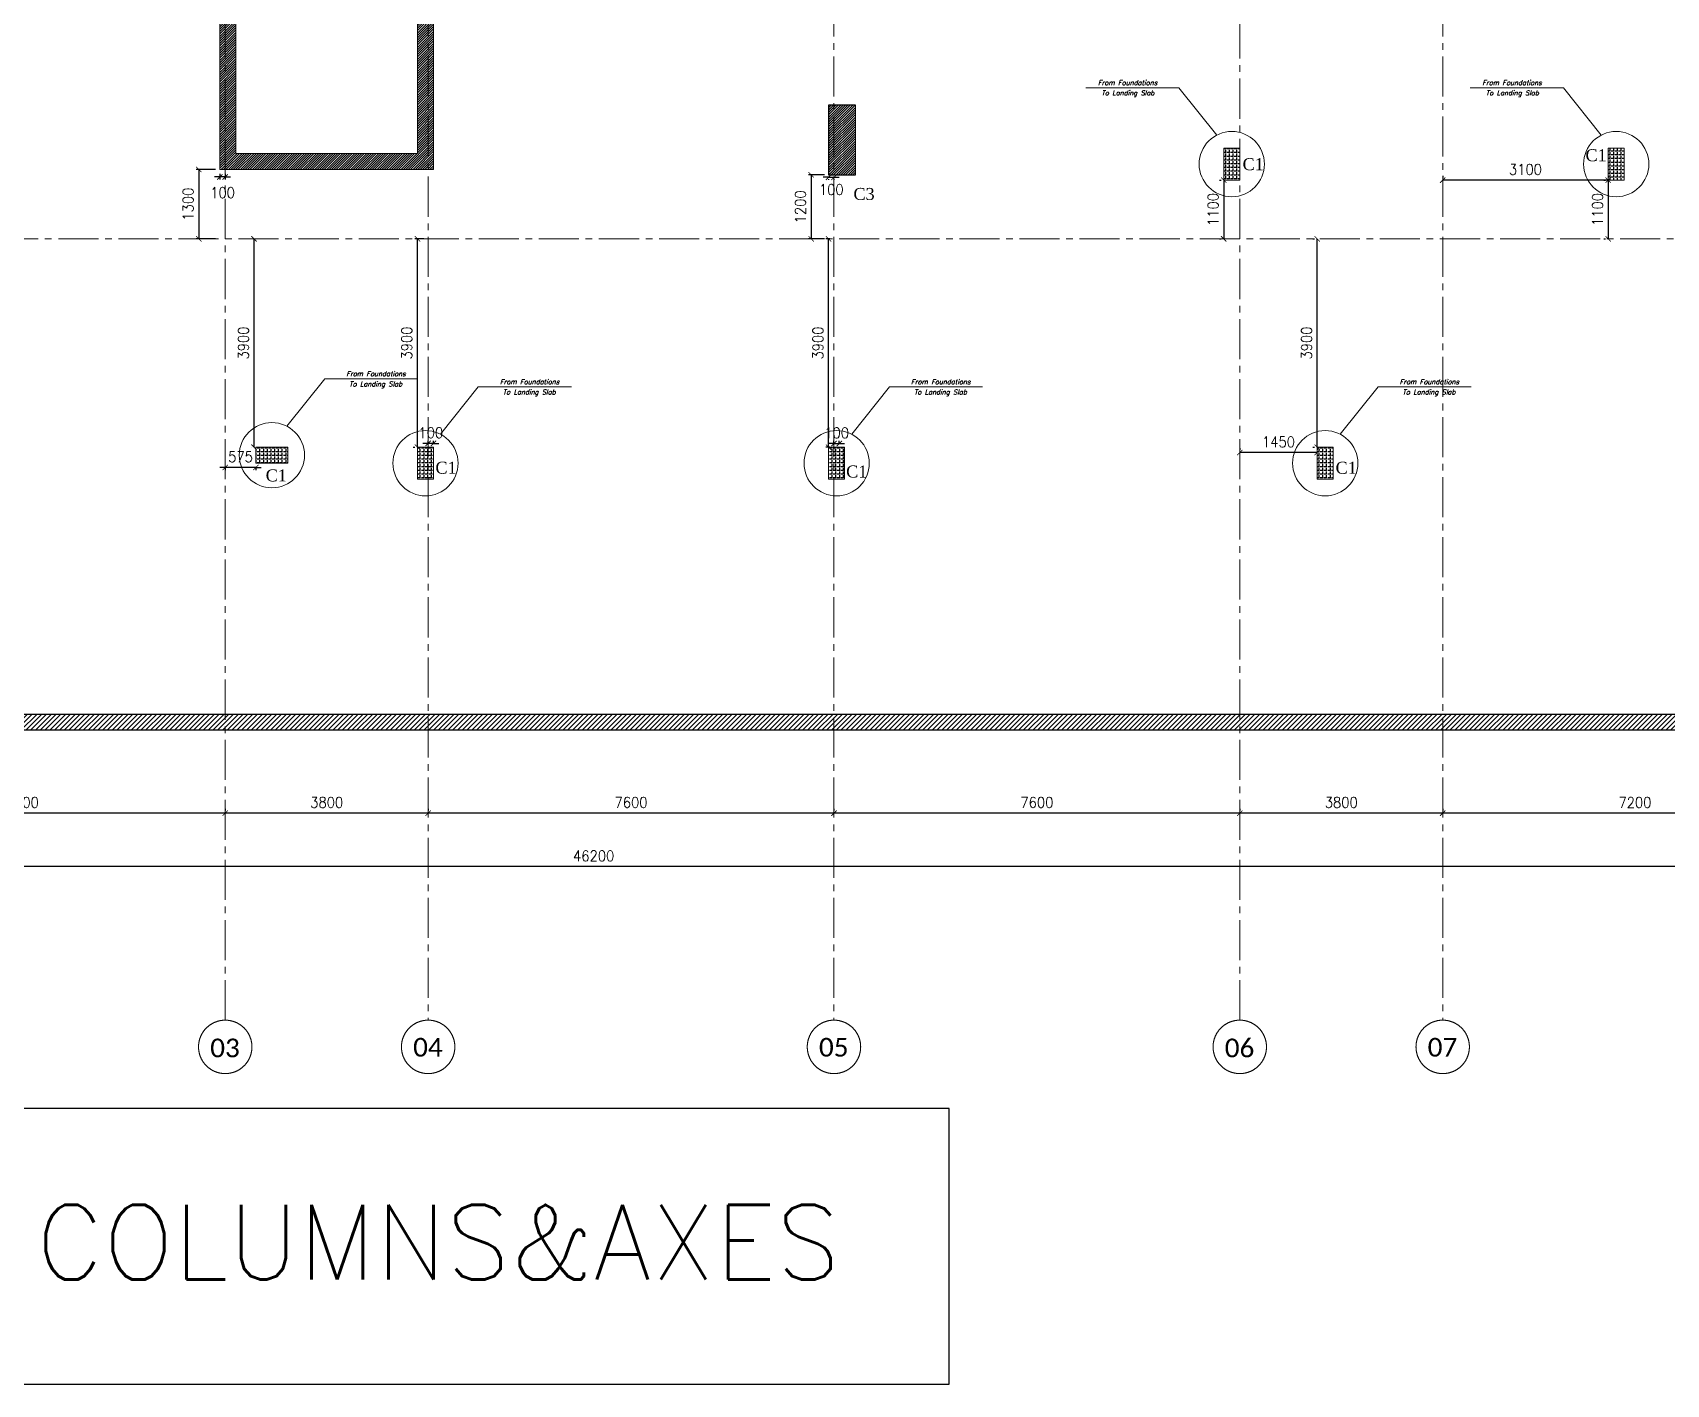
# Model space of a CAD drawing. Header units: millimetres. Extents: x -967280 to 3852, y 2833 to 1955156.
# Drawn here: x -528235 to -497641, y 365795 to 391097 of the extents above; entities that cross this region are included whole.
import ezdxf
from ezdxf.enums import TextEntityAlignment as Align

# ---------------------------------------------------------------- set-up
doc = ezdxf.new("R2010")
doc.units = ezdxf.units.MM
doc.header["$LTSCALE"] = 1000
doc.header["$PDMODE"] = 35
doc.header["$PDSIZE"] = 25
for name, pattern in [('$0$DASHED2', [0.375, 0.25, -0.125]), ('Columns_Structural070816$0$CENTER2', [1.125, 0.75, -0.125, 0.125, -0.125]), ('HRZN_Line-Ptrn-Sold', [9144001.0, 9144000.0, -1])]:
    doc.linetypes.add(name, pattern=pattern)
for name, color, linetype, lineweight in [('00-DE-Hatch', 11, 'Continuous', 0), ('00-EG-Text', 3, 'Continuous', 0), ('A-AX-ATT-100', 7, 'HRZN_Line-Ptrn-Sold', 18), ('S - column', 6, 'Continuous', 60), ('ST-000-AXIS', 9, 'Columns_Structural070816$0$CENTER2', 9), ('ST-RFT-BOT', 2, '$0$DASHED2', 30)]:
    doc.layers.add(name, color=color, linetype=linetype, lineweight=lineweight)
for name, color, linetype in [('_N-DIM 3', 7, 'Continuous'), ('A-ANNO-TEXT-25', 7, 'Continuous'), ('R.C. footing', 4, 'Continuous'), ('S - BATH Hach', 1, 'Continuous'), ('S - col hach', 1, 'Continuous'), ('S -Beams', 2, 'Continuous')]:
    doc.layers.add(name, color=color, linetype=linetype)
doc.styles.add('ASD', font='times.ttf')
doc.styles.add('Calibri_2', font='calibri.ttf', dxfattribs={"height": 300})
doc.styles.add('E', font='ITALICC.shx')
doc.styles.add('ROMANC', font='romanc.shx')
doc.styles.add('TUNELNO', font='romans.shx', dxfattribs={"width": 0.9})
doc.dimstyles.new('Copy(2) of DSEC', dxfattribs={"dimtxt": 200, "dimasz": 100, "dimexe": 50, "dimexo": 80, "dimgap": 100, "dimtad": 1, "dimdec": 0, "dimrnd": 5, "dimzin": 0, "dimdsep": 46, "dimtxsty": 'TUNELNO', "dimblk": 'ARCHTICK', "dimcen": 0.09, "dimclrd": 1, "dimclre": 1, "dimclrt": 3, "dimadec": 0, "dimazin": 0, "dimtfac": 0.78125, "dimtdec": 0, "dimtix": 1, "dimtmove": 2, "dimatfit": 3, "dimldrblk": 'ARCHTICK', "dimfxl": 1, "dimtolj": 1, "dimtzin": 0, "dimarcsym": 0})
pattern_1 = [(90, (-416898.87, -510339.72), (-69.85, 4e-15), [50.8, -19.05]), (180, (-416898.87, -510339.72), (-9e-15, -69.85), [50.8, -19.05])]
pattern_2 = [(0, (-310798.873, -401239.722), (47.625, 27.4963064), [31.75, -63.5]), (120, (-310798.873, -401239.722), (-47.6249999, 27.4963066), [31.75, -63.5]), (60, (-310798.873, -401239.722), (1e-07, 54.9926131), [-63.5, 31.75])]

# ---------------------------------------------------------------- blocks, each defined once
blk = doc.blocks.new('Grid - HRZN_G-Datm-Grid-Head-1554275-FIRST FLOOR FFL_1_')
at = {"layer": 'A-AX-ATT-100'}
blk.add_circle((0, 0), 5, dxfattribs=at)
blk = doc.blocks.new('_ArchTick')
at = {"color": 0, "linetype": 'ByBlock', "const_width": 0.15}
blk.add_lwpolyline([(-0.5, -0.5), (0.5, 0.5)], dxfattribs=at)
blk = doc.blocks.new('*D1513')
at = {"layer": '_N-DIM 3', "color": 1, "linetype": 'Continuous', "lineweight": -2, "ltscale": 30, "transparency": 16777216}
for p, q in [((555899, 699769), (555899, 699739)), ((563099, 699769), (563099, 699739)), ((563099, 699689), (555899, 699689))]:
    blk.add_line(p, q, dxfattribs=at)
at = {"layer": 'Defpoints', "color": 0, "linetype": 'Continuous', "ltscale": 30, "transparency": 16777216}
for p in [(555899, 699689), (555899, 699689), (563099, 699689)]:
    blk.add_point(p, dxfattribs=at)
at = {"layer": '_N-DIM 3', "color": 1, "linetype": 'Continuous', "lineweight": -2, "ltscale": 30, "transparency": 16777216, "xscale": 100, "yscale": 100, "zscale": 100, "rotation": 180}
blk.add_blockref('_ArchTick', (555899, 699689), dxfattribs=at)
at = {"layer": '_N-DIM 3', "color": 1, "linetype": 'Continuous', "lineweight": -2, "ltscale": 30, "transparency": 16777216, "xscale": 100, "yscale": 100, "zscale": 100}
blk.add_blockref('_ArchTick', (563099, 699689), dxfattribs=at)
at = {"layer": '_N-DIM 3', "color": 3, "linetype": 'Continuous', "ltscale": 30, "transparency": 16777216, "insert": (559499, 699889), "char_height": 200, "attachment_point": 5, "style": 'TUNELNO'}
blk.add_mtext('\\A1;7200', dxfattribs=at)
blk = doc.blocks.new('*D1514')
at = {"layer": '_N-DIM 3', "color": 1, "linetype": 'Continuous', "lineweight": -2, "ltscale": 30, "transparency": 16777216}
for p, q in [((552099, 699769), (552099, 699739)), ((555899, 699769), (555899, 699739)), ((555899, 699689), (552099, 699689))]:
    blk.add_line(p, q, dxfattribs=at)
at = {"layer": 'Defpoints', "color": 0, "linetype": 'Continuous', "ltscale": 30, "transparency": 16777216}
for p in [(552099, 699689), (552099, 699689), (555899, 699689)]:
    blk.add_point(p, dxfattribs=at)
at = {"layer": '_N-DIM 3', "color": 1, "linetype": 'Continuous', "lineweight": -2, "ltscale": 30, "transparency": 16777216, "xscale": 100, "yscale": 100, "zscale": 100, "rotation": 180}
blk.add_blockref('_ArchTick', (552099, 699689), dxfattribs=at)
at = {"layer": '_N-DIM 3', "color": 1, "linetype": 'Continuous', "lineweight": -2, "ltscale": 30, "transparency": 16777216, "xscale": 100, "yscale": 100, "zscale": 100}
blk.add_blockref('_ArchTick', (555899, 699689), dxfattribs=at)
at = {"layer": '_N-DIM 3', "color": 3, "linetype": 'Continuous', "ltscale": 30, "transparency": 16777216, "insert": (553999, 699889), "char_height": 200, "attachment_point": 5, "style": 'TUNELNO'}
blk.add_mtext('\\A1;3800', dxfattribs=at)
blk = doc.blocks.new('*D1515')
at = {"layer": '_N-DIM 3', "color": 1, "linetype": 'Continuous', "lineweight": -2, "ltscale": 30, "transparency": 16777216}
for p, q in [((544499, 699769), (544499, 699739)), ((552099, 699769), (552099, 699739)), ((552099, 699689), (544499, 699689))]:
    blk.add_line(p, q, dxfattribs=at)
at = {"layer": 'Defpoints', "color": 0, "linetype": 'Continuous', "ltscale": 30, "transparency": 16777216}
for p in [(544499, 699689), (544499, 699689), (552099, 699689)]:
    blk.add_point(p, dxfattribs=at)
at = {"layer": '_N-DIM 3', "color": 1, "linetype": 'Continuous', "lineweight": -2, "ltscale": 30, "transparency": 16777216, "xscale": 100, "yscale": 100, "zscale": 100, "rotation": 180}
blk.add_blockref('_ArchTick', (544499, 699689), dxfattribs=at)
at = {"layer": '_N-DIM 3', "color": 1, "linetype": 'Continuous', "lineweight": -2, "ltscale": 30, "transparency": 16777216, "xscale": 100, "yscale": 100, "zscale": 100}
blk.add_blockref('_ArchTick', (552099, 699689), dxfattribs=at)
at = {"layer": '_N-DIM 3', "color": 3, "linetype": 'Continuous', "ltscale": 30, "transparency": 16777216, "insert": (548299, 699889), "char_height": 200, "attachment_point": 5, "style": 'TUNELNO'}
blk.add_mtext('\\A1;7600', dxfattribs=at)
blk = doc.blocks.new('*D1516')
at = {"layer": '_N-DIM 3', "color": 1, "linetype": 'Continuous', "lineweight": -2, "ltscale": 30, "transparency": 16777216}
for p, q in [((536899, 699769), (536899, 699739)), ((544499, 699769), (544499, 699739)), ((544499, 699689), (536899, 699689))]:
    blk.add_line(p, q, dxfattribs=at)
at = {"layer": 'Defpoints', "color": 0, "linetype": 'Continuous', "ltscale": 30, "transparency": 16777216}
for p in [(536899, 699689), (536899, 699689), (544499, 699689)]:
    blk.add_point(p, dxfattribs=at)
at = {"layer": '_N-DIM 3', "color": 1, "linetype": 'Continuous', "lineweight": -2, "ltscale": 30, "transparency": 16777216, "xscale": 100, "yscale": 100, "zscale": 100, "rotation": 180}
blk.add_blockref('_ArchTick', (536899, 699689), dxfattribs=at)
at = {"layer": '_N-DIM 3', "color": 1, "linetype": 'Continuous', "lineweight": -2, "ltscale": 30, "transparency": 16777216, "xscale": 100, "yscale": 100, "zscale": 100}
blk.add_blockref('_ArchTick', (544499, 699689), dxfattribs=at)
at = {"layer": '_N-DIM 3', "color": 3, "linetype": 'Continuous', "ltscale": 30, "transparency": 16777216, "insert": (540699, 699889), "char_height": 200, "attachment_point": 5, "style": 'TUNELNO'}
blk.add_mtext('\\A1;7600', dxfattribs=at)
blk = doc.blocks.new('*D1517')
at = {"layer": '_N-DIM 3', "color": 1, "linetype": 'Continuous', "lineweight": -2, "ltscale": 30, "transparency": 16777216}
for p, q in [((533099, 699769), (533099, 699739)), ((536899, 699769), (536899, 699739)), ((536899, 699689), (533099, 699689))]:
    blk.add_line(p, q, dxfattribs=at)
at = {"layer": 'Defpoints', "color": 0, "linetype": 'Continuous', "ltscale": 30, "transparency": 16777216}
for p in [(533099, 699689), (533099, 699689), (536899, 699689)]:
    blk.add_point(p, dxfattribs=at)
at = {"layer": '_N-DIM 3', "color": 1, "linetype": 'Continuous', "lineweight": -2, "ltscale": 30, "transparency": 16777216, "xscale": 100, "yscale": 100, "zscale": 100, "rotation": 180}
blk.add_blockref('_ArchTick', (533099, 699689), dxfattribs=at)
at = {"layer": '_N-DIM 3', "color": 1, "linetype": 'Continuous', "lineweight": -2, "ltscale": 30, "transparency": 16777216, "xscale": 100, "yscale": 100, "zscale": 100}
blk.add_blockref('_ArchTick', (536899, 699689), dxfattribs=at)
at = {"layer": '_N-DIM 3', "color": 3, "linetype": 'Continuous', "ltscale": 30, "transparency": 16777216, "insert": (534999, 699889), "char_height": 200, "attachment_point": 5, "style": 'TUNELNO'}
blk.add_mtext('\\A1;3800', dxfattribs=at)
blk = doc.blocks.new('*D1518')
at = {"layer": '_N-DIM 3', "color": 1, "linetype": 'Continuous', "lineweight": -2, "ltscale": 30, "transparency": 16777216}
for p, q in [((525499, 699769), (525499, 699739)), ((533099, 699769), (533099, 699739)), ((533099, 699689), (525499, 699689))]:
    blk.add_line(p, q, dxfattribs=at)
at = {"layer": 'Defpoints', "color": 0, "linetype": 'Continuous', "ltscale": 30, "transparency": 16777216}
for p in [(525499, 699689), (525499, 699689), (533099, 699689)]:
    blk.add_point(p, dxfattribs=at)
at = {"layer": '_N-DIM 3', "color": 1, "linetype": 'Continuous', "lineweight": -2, "ltscale": 30, "transparency": 16777216, "xscale": 100, "yscale": 100, "zscale": 100, "rotation": 180}
blk.add_blockref('_ArchTick', (525499, 699689), dxfattribs=at)
at = {"layer": '_N-DIM 3', "color": 1, "linetype": 'Continuous', "lineweight": -2, "ltscale": 30, "transparency": 16777216, "xscale": 100, "yscale": 100, "zscale": 100}
blk.add_blockref('_ArchTick', (533099, 699689), dxfattribs=at)
at = {"layer": '_N-DIM 3', "color": 3, "linetype": 'Continuous', "ltscale": 30, "transparency": 16777216, "insert": (529299, 699889), "char_height": 200, "attachment_point": 5, "style": 'TUNELNO'}
blk.add_mtext('\\A1;7600', dxfattribs=at)
blk = doc.blocks.new('*D1520')
at = {"layer": '_N-DIM 3', "color": 1, "linetype": 'Continuous', "lineweight": -2, "ltscale": 30, "transparency": 16777216}
for p, q in [((516899, 698769), (516899, 698739)), ((563099, 698689), (516899, 698689)), ((563099, 698769), (563099, 698739))]:
    blk.add_line(p, q, dxfattribs=at)
at = {"layer": 'Defpoints', "color": 0, "linetype": 'Continuous', "ltscale": 30, "transparency": 16777216}
for p in [(516899, 698689), (516899, 698689), (563099, 698689)]:
    blk.add_point(p, dxfattribs=at)
at = {"layer": '_N-DIM 3', "color": 1, "linetype": 'Continuous', "lineweight": -2, "ltscale": 30, "transparency": 16777216, "xscale": 100, "yscale": 100, "zscale": 100, "rotation": 180}
blk.add_blockref('_ArchTick', (516899, 698689), dxfattribs=at)
at = {"layer": '_N-DIM 3', "color": 1, "linetype": 'Continuous', "lineweight": -2, "ltscale": 30, "transparency": 16777216, "xscale": 100, "yscale": 100, "zscale": 100}
blk.add_blockref('_ArchTick', (563099, 698689), dxfattribs=at)
at = {"layer": '_N-DIM 3', "color": 3, "linetype": 'Continuous', "ltscale": 30, "transparency": 16777216, "insert": (539999, 698889), "char_height": 200, "attachment_point": 5, "style": 'TUNELNO'}
blk.add_mtext('\\A1;46200', dxfattribs=at)
blk = doc.blocks.new('*D355')
at = {"layer": '_N-DIM 3', "color": 1, "linetype": 'Continuous', "lineweight": -2, "ltscale": 30, "transparency": 16777216}
for p, q in [((-506009, 388337), (-505979, 388337)), ((-505929, 388337), (-505929, 387237)), ((-506009, 387237), (-505979, 387237))]:
    blk.add_line(p, q, dxfattribs=at)
at = {"layer": 'Defpoints', "color": 0, "linetype": 'Continuous', "ltscale": 30, "transparency": 16777216}
for p in [(-505929, 388337), (-505929, 387237), (-505929, 387237)]:
    blk.add_point(p, dxfattribs=at)
at = {"layer": '_N-DIM 3', "color": 1, "linetype": 'Continuous', "lineweight": -2, "ltscale": 30, "transparency": 16777216, "xscale": 100, "yscale": 100, "zscale": 100}
for p, rotation in [((-505929, 388337), 90), ((-505929, 387237), 270)]:
    blk.add_blockref('_ArchTick', p, dxfattribs=dict(at, rotation=rotation))
at = {"layer": '_N-DIM 3', "color": 3, "linetype": 'Continuous', "ltscale": 30, "transparency": 16777216, "insert": (-506129, 387787), "char_height": 200, "attachment_point": 5, "rotation": 90, "style": 'TUNELNO'}
blk.add_mtext('\\A1;1100', dxfattribs=at)
blk = doc.blocks.new('*D369')
at = {"layer": '_N-DIM 3', "color": 1, "linetype": 'Continuous', "lineweight": -2, "ltscale": 30, "transparency": 16777216}
for p, q in [((-524729, 388396), (-524829, 388396)), ((-524729, 388457), (-524729, 388346)), ((-524629, 388396), (-524729, 388396)), ((-524629, 388457), (-524629, 388346)), ((-524629, 388396), (-524529, 388396))]:
    blk.add_line(p, q, dxfattribs=at)
at = {"layer": 'Defpoints', "color": 0, "linetype": 'Continuous', "ltscale": 30, "transparency": 16777216}
for p in [(-524729, 388537), (-524729, 388396), (-524629, 388537)]:
    blk.add_point(p, dxfattribs=at)
at = {"layer": '_N-DIM 3', "color": 1, "linetype": 'Continuous', "lineweight": -2, "ltscale": 30, "transparency": 16777216, "xscale": 100, "yscale": 100, "zscale": 100}
blk.add_blockref('_ArchTick', (-524729, 388396), dxfattribs=at)
at = {"layer": '_N-DIM 3', "color": 1, "linetype": 'Continuous', "lineweight": -2, "ltscale": 30, "transparency": 16777216, "xscale": 100, "yscale": 100, "zscale": 100, "rotation": 180}
blk.add_blockref('_ArchTick', (-524629, 388396), dxfattribs=at)
at = {"layer": '_N-DIM 3', "color": 3, "linetype": 'Continuous', "ltscale": 30, "transparency": 16777216, "insert": (-524679, 388102), "char_height": 200, "attachment_point": 5, "style": 'TUNELNO'}
blk.add_mtext('\\A1;100', dxfattribs=at)
blk = doc.blocks.new('*D401')
at = {"layer": '_N-DIM 3', "color": 1, "linetype": 'Continuous', "lineweight": -2, "ltscale": 30, "transparency": 16777216}
for p, q in [((-513329, 388390), (-513429, 388390)), ((-513329, 388390), (-513229, 388390)), ((-513329, 388357), (-513329, 388340)), ((-513229, 388390), (-513129, 388390)), ((-513229, 388357), (-513229, 388340))]:
    blk.add_line(p, q, dxfattribs=at)
at = {"layer": 'Defpoints', "color": 0, "linetype": 'Continuous', "ltscale": 30, "transparency": 16777216}
for p in [(-513329, 388437), (-513229, 388437), (-513229, 388390)]:
    blk.add_point(p, dxfattribs=at)
at = {"layer": '_N-DIM 3', "color": 1, "linetype": 'Continuous', "lineweight": -2, "ltscale": 30, "transparency": 16777216, "xscale": 100, "yscale": 100, "zscale": 100}
blk.add_blockref('_ArchTick', (-513329, 388390), dxfattribs=at)
at = {"layer": '_N-DIM 3', "color": 1, "linetype": 'Continuous', "lineweight": -2, "ltscale": 30, "transparency": 16777216, "xscale": 100, "yscale": 100, "zscale": 100, "rotation": 180}
blk.add_blockref('_ArchTick', (-513229, 388390), dxfattribs=at)
at = {"layer": '_N-DIM 3', "color": 3, "linetype": 'Continuous', "ltscale": 30, "transparency": 16777216, "insert": (-513279, 388159), "char_height": 200, "attachment_point": 5, "style": 'TUNELNO'}
blk.add_mtext('\\A1;100', dxfattribs=at)
blk = doc.blocks.new('*D402')
at = {"layer": '_N-DIM 3', "color": 1, "linetype": 'Continuous', "lineweight": -2, "ltscale": 30, "transparency": 16777216}
for p, q in [((-513409, 388437), (-513706, 388437)), ((-513656, 388437), (-513656, 387237)), ((-513409, 387237), (-513706, 387237))]:
    blk.add_line(p, q, dxfattribs=at)
at = {"layer": 'Defpoints', "color": 0, "linetype": 'Continuous', "ltscale": 30, "transparency": 16777216}
for p in [(-513329, 388437), (-513656, 387237), (-513329, 387237)]:
    blk.add_point(p, dxfattribs=at)
at = {"layer": '_N-DIM 3', "color": 1, "linetype": 'Continuous', "lineweight": -2, "ltscale": 30, "transparency": 16777216, "xscale": 100, "yscale": 100, "zscale": 100}
for p, rotation in [((-513656, 388437), 90), ((-513656, 387237), 270)]:
    blk.add_blockref('_ArchTick', p, dxfattribs=dict(at, rotation=rotation))
at = {"layer": '_N-DIM 3', "color": 3, "linetype": 'Continuous', "ltscale": 30, "transparency": 16777216, "insert": (-513856, 387837), "char_height": 200, "attachment_point": 5, "rotation": 90, "style": 'TUNELNO'}
blk.add_mtext('\\A1;1200', dxfattribs=at)
blk = doc.blocks.new('*D434')
at = {"layer": '_N-DIM 3', "color": 1, "linetype": 'Continuous', "lineweight": -2, "ltscale": 30, "transparency": 16777216}
for p, q in [((-498809, 388337), (-498779, 388337)), ((-498729, 388337), (-498729, 387237)), ((-498809, 387237), (-498779, 387237))]:
    blk.add_line(p, q, dxfattribs=at)
at = {"layer": 'Defpoints', "color": 0, "linetype": 'Continuous', "ltscale": 30, "transparency": 16777216}
for p in [(-498729, 388337), (-498729, 387237), (-498729, 387237)]:
    blk.add_point(p, dxfattribs=at)
at = {"layer": '_N-DIM 3', "color": 1, "linetype": 'Continuous', "lineweight": -2, "ltscale": 30, "transparency": 16777216, "xscale": 100, "yscale": 100, "zscale": 100}
for p, rotation in [((-498729, 388337), 90), ((-498729, 387237), 270)]:
    blk.add_blockref('_ArchTick', p, dxfattribs=dict(at, rotation=rotation))
at = {"layer": '_N-DIM 3', "color": 3, "linetype": 'Continuous', "ltscale": 30, "transparency": 16777216, "insert": (-498929, 387787), "char_height": 200, "attachment_point": 5, "rotation": 90, "style": 'TUNELNO'}
blk.add_mtext('\\A1;1100', dxfattribs=at)
blk = doc.blocks.new('*D435')
at = {"layer": '_N-DIM 3', "color": 1, "linetype": 'Continuous', "lineweight": -2, "ltscale": 30, "transparency": 16777216}
for p, q in [((-501829, 388417), (-501829, 388387)), ((-498729, 388337), (-501829, 388337)), ((-498729, 388417), (-498729, 388387))]:
    blk.add_line(p, q, dxfattribs=at)
at = {"layer": 'Defpoints', "color": 0, "linetype": 'Continuous', "ltscale": 30, "transparency": 16777216}
for p in [(-501829, 388337), (-501829, 388337), (-498729, 388337)]:
    blk.add_point(p, dxfattribs=at)
at = {"layer": '_N-DIM 3', "color": 1, "linetype": 'Continuous', "lineweight": -2, "ltscale": 30, "transparency": 16777216, "xscale": 100, "yscale": 100, "zscale": 100, "rotation": 180}
blk.add_blockref('_ArchTick', (-501829, 388337), dxfattribs=at)
at = {"layer": '_N-DIM 3', "color": 1, "linetype": 'Continuous', "lineweight": -2, "ltscale": 30, "transparency": 16777216, "xscale": 100, "yscale": 100, "zscale": 100}
blk.add_blockref('_ArchTick', (-498729, 388337), dxfattribs=at)
at = {"layer": '_N-DIM 3', "color": 3, "linetype": 'Continuous', "ltscale": 30, "transparency": 16777216, "insert": (-500279, 388537), "char_height": 200, "attachment_point": 5, "style": 'TUNELNO'}
blk.add_mtext('\\A1;3100', dxfattribs=at)
blk = doc.blocks.new('*D440')
at = {"layer": '_N-DIM 3', "color": 1, "linetype": 'Continuous', "lineweight": -2, "ltscale": 30, "transparency": 16777216}
for p, q in [((-504259, 387237), (-504229, 387237)), ((-504179, 383337), (-504179, 387237)), ((-504259, 383337), (-504229, 383337))]:
    blk.add_line(p, q, dxfattribs=at)
at = {"layer": 'Defpoints', "color": 0, "linetype": 'Continuous', "ltscale": 30, "transparency": 16777216}
for p in [(-504179, 387237), (-504179, 387237), (-504179, 383337)]:
    blk.add_point(p, dxfattribs=at)
at = {"layer": '_N-DIM 3', "color": 1, "linetype": 'Continuous', "lineweight": -2, "ltscale": 30, "transparency": 16777216, "xscale": 100, "yscale": 100, "zscale": 100}
for p, rotation in [((-504179, 387237), 90), ((-504179, 383337), 270)]:
    blk.add_blockref('_ArchTick', p, dxfattribs=dict(at, rotation=rotation))
at = {"layer": '_N-DIM 3', "color": 3, "linetype": 'Continuous', "ltscale": 30, "transparency": 16777216, "insert": (-504379, 385287), "char_height": 200, "attachment_point": 5, "rotation": 90, "style": 'TUNELNO'}
blk.add_mtext('\\A1;3900', dxfattribs=at)
blk = doc.blocks.new('*D441')
at = {"layer": '_N-DIM 3', "color": 1, "linetype": 'Continuous', "lineweight": -2, "ltscale": 30, "transparency": 16777216}
for p, q in [((-505629, 383317), (-505629, 383287)), ((-504179, 383237), (-505629, 383237)), ((-504179, 383317), (-504179, 383287))]:
    blk.add_line(p, q, dxfattribs=at)
at = {"layer": 'Defpoints', "color": 0, "linetype": 'Continuous', "ltscale": 30, "transparency": 16777216}
for p in [(-505629, 383237), (-505629, 383237), (-504179, 383237)]:
    blk.add_point(p, dxfattribs=at)
at = {"layer": '_N-DIM 3', "color": 1, "linetype": 'Continuous', "lineweight": -2, "ltscale": 30, "transparency": 16777216, "xscale": 100, "yscale": 100, "zscale": 100, "rotation": 180}
blk.add_blockref('_ArchTick', (-505629, 383237), dxfattribs=at)
at = {"layer": '_N-DIM 3', "color": 1, "linetype": 'Continuous', "lineweight": -2, "ltscale": 30, "transparency": 16777216, "xscale": 100, "yscale": 100, "zscale": 100}
blk.add_blockref('_ArchTick', (-504179, 383237), dxfattribs=at)
at = {"layer": '_N-DIM 3', "color": 3, "linetype": 'Continuous', "ltscale": 30, "transparency": 16777216, "insert": (-504904, 383437), "char_height": 200, "attachment_point": 5, "style": 'TUNELNO'}
blk.add_mtext('\\A1;1450', dxfattribs=at)
blk = doc.blocks.new('*D442')
at = {"layer": '_N-DIM 3', "color": 1, "linetype": 'Continuous', "lineweight": -2, "ltscale": 30, "transparency": 16777216}
for p, q in [((-513229, 383405), (-513329, 383405)), ((-513229, 383417), (-513229, 383455)), ((-513229, 383405), (-513129, 383405)), ((-513129, 383417), (-513129, 383455)), ((-513129, 383405), (-513029, 383405))]:
    blk.add_line(p, q, dxfattribs=at)
at = {"layer": 'Defpoints', "color": 0, "linetype": 'Continuous', "ltscale": 30, "transparency": 16777216}
for p in [(-513129, 383405), (-513229, 383337), (-513129, 383337)]:
    blk.add_point(p, dxfattribs=at)
at = {"layer": '_N-DIM 3', "color": 1, "linetype": 'Continuous', "lineweight": -2, "ltscale": 30, "transparency": 16777216, "xscale": 100, "yscale": 100, "zscale": 100}
blk.add_blockref('_ArchTick', (-513229, 383405), dxfattribs=at)
at = {"layer": '_N-DIM 3', "color": 1, "linetype": 'Continuous', "lineweight": -2, "ltscale": 30, "transparency": 16777216, "xscale": 100, "yscale": 100, "zscale": 100, "rotation": 180}
blk.add_blockref('_ArchTick', (-513129, 383405), dxfattribs=at)
at = {"layer": '_N-DIM 3', "color": 3, "linetype": 'Continuous', "ltscale": 30, "transparency": 16777216, "insert": (-513179, 383605), "char_height": 200, "attachment_point": 5, "style": 'TUNELNO'}
blk.add_mtext('\\A1;100', dxfattribs=at)
blk = doc.blocks.new('*D443')
at = {"layer": '_N-DIM 3', "color": 1, "linetype": 'Continuous', "lineweight": -2, "ltscale": 30, "transparency": 16777216}
for p, q in [((-513309, 387237), (-513379, 387237)), ((-513329, 383337), (-513329, 387237)), ((-513309, 383337), (-513379, 383337))]:
    blk.add_line(p, q, dxfattribs=at)
at = {"layer": 'Defpoints', "color": 0, "linetype": 'Continuous', "ltscale": 30, "transparency": 16777216}
for p in [(-513329, 387237), (-513229, 387237), (-513229, 383337)]:
    blk.add_point(p, dxfattribs=at)
at = {"layer": '_N-DIM 3', "color": 1, "linetype": 'Continuous', "lineweight": -2, "ltscale": 30, "transparency": 16777216, "xscale": 100, "yscale": 100, "zscale": 100}
for p, rotation in [((-513329, 387237), 90), ((-513329, 383337), 270)]:
    blk.add_blockref('_ArchTick', p, dxfattribs=dict(at, rotation=rotation))
at = {"layer": '_N-DIM 3', "color": 3, "linetype": 'Continuous', "ltscale": 30, "transparency": 16777216, "insert": (-513529, 385287), "char_height": 200, "attachment_point": 5, "rotation": 90, "style": 'TUNELNO'}
blk.add_mtext('\\A1;3900', dxfattribs=at)
blk = doc.blocks.new('*D444')
at = {"layer": '_N-DIM 3', "color": 1, "linetype": 'Continuous', "lineweight": -2, "ltscale": 30, "transparency": 16777216}
for p, q in [((-520829, 383408), (-520929, 383408)), ((-520829, 383417), (-520829, 383458)), ((-520729, 383408), (-520829, 383408)), ((-520729, 383417), (-520729, 383458)), ((-520729, 383408), (-520629, 383408))]:
    blk.add_line(p, q, dxfattribs=at)
at = {"layer": 'Defpoints', "color": 0, "linetype": 'Continuous', "ltscale": 30, "transparency": 16777216}
for p in [(-520829, 383408), (-520829, 383337), (-520729, 383337)]:
    blk.add_point(p, dxfattribs=at)
at = {"layer": '_N-DIM 3', "color": 1, "linetype": 'Continuous', "lineweight": -2, "ltscale": 30, "transparency": 16777216, "xscale": 100, "yscale": 100, "zscale": 100}
blk.add_blockref('_ArchTick', (-520829, 383408), dxfattribs=at)
at = {"layer": '_N-DIM 3', "color": 1, "linetype": 'Continuous', "lineweight": -2, "ltscale": 30, "transparency": 16777216, "xscale": 100, "yscale": 100, "zscale": 100, "rotation": 180}
blk.add_blockref('_ArchTick', (-520729, 383408), dxfattribs=at)
at = {"layer": '_N-DIM 3', "color": 3, "linetype": 'Continuous', "ltscale": 30, "transparency": 16777216, "insert": (-520779, 383608), "char_height": 200, "attachment_point": 5, "style": 'TUNELNO'}
blk.add_mtext('\\A1;100', dxfattribs=at)
blk = doc.blocks.new('*D445')
at = {"layer": '_N-DIM 3', "color": 1, "linetype": 'Continuous', "lineweight": -2, "ltscale": 30, "transparency": 16777216}
for p, q in [((-520909, 387237), (-521079, 387237)), ((-521029, 383337), (-521029, 387237)), ((-521109, 383337), (-521079, 383337))]:
    blk.add_line(p, q, dxfattribs=at)
at = {"layer": 'Defpoints', "color": 0, "linetype": 'Continuous', "ltscale": 30, "transparency": 16777216}
for p in [(-521029, 387237), (-520829, 387237), (-521029, 383337)]:
    blk.add_point(p, dxfattribs=at)
at = {"layer": '_N-DIM 3', "color": 1, "linetype": 'Continuous', "lineweight": -2, "ltscale": 30, "transparency": 16777216, "xscale": 100, "yscale": 100, "zscale": 100}
for p, rotation in [((-521029, 387237), 90), ((-521029, 383337), 270)]:
    blk.add_blockref('_ArchTick', p, dxfattribs=dict(at, rotation=rotation))
at = {"layer": '_N-DIM 3', "color": 3, "linetype": 'Continuous', "ltscale": 30, "transparency": 16777216, "insert": (-521229, 385287), "char_height": 200, "attachment_point": 5, "rotation": 90, "style": 'TUNELNO'}
blk.add_mtext('\\A1;3900', dxfattribs=at)
blk = doc.blocks.new('*D446')
at = {"layer": '_N-DIM 3', "color": 1, "linetype": 'Continuous', "lineweight": -2, "ltscale": 30, "transparency": 16777216}
for p, q in [((-524629, 382958), (-524729, 382958)), ((-524055, 382958), (-524629, 382958)), ((-524629, 382957), (-524629, 382908)), ((-524055, 382958), (-523955, 382958)), ((-524055, 382957), (-524055, 382908))]:
    blk.add_line(p, q, dxfattribs=at)
at = {"layer": 'Defpoints', "color": 0, "linetype": 'Continuous', "ltscale": 30, "transparency": 16777216}
for p in [(-524629, 383037), (-524629, 382958), (-524055, 383037)]:
    blk.add_point(p, dxfattribs=at)
at = {"layer": '_N-DIM 3', "color": 1, "linetype": 'Continuous', "lineweight": -2, "ltscale": 30, "transparency": 16777216, "xscale": 100, "yscale": 100, "zscale": 100}
blk.add_blockref('_ArchTick', (-524629, 382958), dxfattribs=at)
at = {"layer": '_N-DIM 3', "color": 1, "linetype": 'Continuous', "lineweight": -2, "ltscale": 30, "transparency": 16777216, "xscale": 100, "yscale": 100, "zscale": 100, "rotation": 180}
blk.add_blockref('_ArchTick', (-524055, 382958), dxfattribs=at)
at = {"layer": '_N-DIM 3', "color": 3, "linetype": 'Continuous', "ltscale": 30, "transparency": 16777216, "insert": (-524342, 383158), "char_height": 200, "attachment_point": 5, "style": 'TUNELNO'}
blk.add_mtext('\\A1;575', dxfattribs=at)
blk = doc.blocks.new('*D447')
at = {"layer": '_N-DIM 3', "color": 1, "linetype": 'Continuous', "lineweight": -2, "ltscale": 30, "transparency": 16777216}
for p, q in [((-524135, 387237), (-524139, 387237)), ((-524089, 383337), (-524089, 387237)), ((-524135, 383337), (-524139, 383337))]:
    blk.add_line(p, q, dxfattribs=at)
at = {"layer": 'Defpoints', "color": 0, "linetype": 'Continuous', "ltscale": 30, "transparency": 16777216}
for p in [(-524089, 387237), (-524055, 387237), (-524055, 383337)]:
    blk.add_point(p, dxfattribs=at)
at = {"layer": '_N-DIM 3', "color": 1, "linetype": 'Continuous', "lineweight": -2, "ltscale": 30, "transparency": 16777216, "xscale": 100, "yscale": 100, "zscale": 100}
for p, rotation in [((-524089, 387237), 90), ((-524089, 383337), 270)]:
    blk.add_blockref('_ArchTick', p, dxfattribs=dict(at, rotation=rotation))
at = {"layer": '_N-DIM 3', "color": 3, "linetype": 'Continuous', "ltscale": 30, "transparency": 16777216, "insert": (-524289, 385287), "char_height": 200, "attachment_point": 5, "rotation": 90, "style": 'TUNELNO'}
blk.add_mtext('\\A1;3900', dxfattribs=at)
blk = doc.blocks.new('*D448')
at = {"layer": '_N-DIM 3', "color": 1, "linetype": 'Continuous', "lineweight": -2, "ltscale": 30, "transparency": 16777216}
for p, q in [((-524809, 388537), (-525174, 388537)), ((-525124, 388537), (-525124, 387237)), ((-524809, 387237), (-525174, 387237))]:
    blk.add_line(p, q, dxfattribs=at)
at = {"layer": 'Defpoints', "color": 0, "linetype": 'Continuous', "ltscale": 30, "transparency": 16777216}
for p in [(-524729, 388537), (-525124, 387237), (-524729, 387237)]:
    blk.add_point(p, dxfattribs=at)
at = {"layer": '_N-DIM 3', "color": 1, "linetype": 'Continuous', "lineweight": -2, "ltscale": 30, "transparency": 16777216, "xscale": 100, "yscale": 100, "zscale": 100}
for p, rotation in [((-525124, 388537), 90), ((-525124, 387237), 270)]:
    blk.add_blockref('_ArchTick', p, dxfattribs=dict(at, rotation=rotation))
at = {"layer": '_N-DIM 3', "color": 3, "linetype": 'Continuous', "ltscale": 30, "transparency": 16777216, "insert": (-525324, 387887), "char_height": 200, "attachment_point": 5, "rotation": 90, "style": 'TUNELNO'}
blk.add_mtext('\\A1;1300', dxfattribs=at)
blk = doc.blocks.new('A$C46269fcd new')
at = {"layer": 'S - BATH Hach', "ltscale": 30, "transparency": 33554483}
h = blk.add_hatch(dxfattribs=at)
h.set_pattern_fill('ANSI31', color=1, scale=20)
h.set_pattern_definition([(45, (643184.17, -484711.8), (-44.9012806, 44.9012806), [])])
h.paths.add_polyline_path([(47835, 35800), (47835, -9200), (-6100, -9200), (-6100, 35800), (-5800, 35800), (-5800, -8900), (47535, -8900), (47535, 35800)])
at = {"layer": 'S - col hach', "true_color": 0xcd6928}
h = blk.add_hatch(dxfattribs=at)
h.set_pattern_fill('ANGLE', color=32, scale=10, angle=90)
h.set_pattern_definition([(90, (-418648.87, -504739.72), (-69.85, 4e-15), [50.8, -19.05]), (180, (-418648.87, -504739.72), (-9e-15, -69.85), [50.8, -19.05])])
h.paths.add_polyline_path([(35200, 1700), (34900, 1700), (34900, 1100), (35200, 1100)])
h = blk.add_hatch(dxfattribs=at)
h.set_pattern_fill('ANGLE', color=32, scale=10, angle=90)
h.set_pattern_definition([(90, (-416898.87, -510439.72), (-69.85, 4e-15), [50.8, -19.05]), (180, (-416898.87, -510439.72), (-9e-15, -69.85), [50.8, -19.05])])
h.paths.add_polyline_path([(42400, 1700), (42100, 1700), (42100, 1100), (42400, 1100)])
h = blk.add_hatch(dxfattribs=at)
h.set_pattern_fill('ANGLE', color=32, scale=10, angle=90)
h.set_pattern_definition([(90, (-416898.87, -510339.72), (-69.85, 4e-15), [50.8, -19.05]), (180, (-416898.87, -510339.72), (-9e-15, -69.85), [50.8, -19.05])])
h.paths.add_polyline_path([(16774, -3900), (16774, -4200), (17374, -4200), (17374, -3900)])
h = blk.add_hatch(dxfattribs=at)
h.set_pattern_fill('ANGLE', color=32, scale=10, angle=90)
h.set_pattern_definition(pattern_1)
h.paths.add_polyline_path([(20100, -3900), (19800, -3900), (19800, -4500), (20100, -4500)])
h = blk.add_hatch(dxfattribs=at)
h.set_pattern_fill('ANGLE', color=32, scale=10, angle=90)
h.set_pattern_definition([(90, (-416798.87, -510339.72), (-69.85, 4e-15), [50.8, -19.05]), (180, (-416798.87, -510339.72), (-9e-15, -69.85), [50.8, -19.05])])
h.paths.add_polyline_path([(27800, -3900), (27500, -3900), (27500, -4500), (27800, -4500)])
h = blk.add_hatch(dxfattribs=at)
h.set_pattern_fill('ANGLE', color=32, scale=10, angle=90)
h.set_pattern_definition(pattern_1)
h.paths.add_polyline_path([(36950, -3900), (36650, -3900), (36650, -4500), (36950, -4500)])
at = {"layer": 'R.C. footing', "color": 4, "ltscale": 30}
blk.add_lwpolyline([(47835, 35800), (47835, -9200), (-6100, -9200), (-6100, 35800), (-5800, 35800), (-5800, -8900), (47535, -8900), (47535, 35800)], close=True, dxfattribs=at)
at = {"layer": 'S - column', "lineweight": 15}
for points in [[(35200, 1700), (34900, 1700), (34900, 1100), (35200, 1100)], [(42400, 1700), (42100, 1700), (42100, 1100), (42400, 1100)], [(16774, -3900), (16774, -4200), (17374, -4200), (17374, -3900)], [(20100, -3900), (19800, -3900), (19800, -4500), (20100, -4500)], [(27800, -3900), (27500, -3900), (27500, -4500), (27800, -4500)], [(36950, -3900), (36650, -3900), (36650, -4500), (36950, -4500)]]:
    blk.add_lwpolyline(points, close=True, dxfattribs=at)
blk = doc.blocks.new('FROM FOUNDATION TO UPPER LOWER BASEMENT_COLUMNS(new2)')
at = {"layer": 'S - col hach'}
h = blk.add_hatch(dxfattribs=at)
h.set_pattern_fill('ANSI31', color=256, scale=10)
h.set_pattern_definition([(45, (907727.56, 223202.353), (-22.4506403, 22.4506403), [])])
h.paths.add_polyline_path([(436699, 618640), (436699, 612040), (433299, 612040), (433299, 618640), (434999, 618640), (434999, 618940), (432999, 618940), (432999, 611740), (436999, 611740), (436999, 618940), (436199, 618940), (436199, 618640)])
h = blk.add_hatch(dxfattribs=at)
h.set_pattern_fill('ANSI31', color=256, scale=10)
h.set_pattern_definition([(45, (193250.144, -596912.31), (-22.4506403, 22.4506403), [])])
h.paths.add_polyline_path([(444899, 611640), (444899, 612940), (444399, 612940), (444399, 611640)])
at = {"layer": 'S - column', "lineweight": 15}
for points in [[(436699, 612040), (433299, 612040), (433299, 618640), (434999, 618640), (434999, 618940), (432999, 618940), (432999, 611740), (436999, 611740), (436999, 618940), (436199, 618940), (436199, 618640), (436699, 618640)], [(444399, 611640), (444399, 612940), (444899, 612940), (444899, 611640)]]:
    blk.add_lwpolyline(points, close=True, dxfattribs=at)
at = {"layer": 'ST-RFT-BOT', "color": 7, "linetype": 'Continuous', "ltscale": 30}
blk.add_lwpolyline([(444899, 612940), (444399, 612940), (444399, 611640), (444899, 611640)], dxfattribs=at)
blk = doc.blocks.new('A$C502a855f new')
at = {"layer": 'S - col hach', "true_color": 0xf8d731}
h = blk.add_hatch(dxfattribs=at)
h.set_pattern_fill('HONEY', color=40, scale=10)
h.set_pattern_definition(pattern_2)
h.paths.add_polyline_path([(103900, 34600), (104200, 34600), (104200, 34000), (103900, 34000)])
h = blk.add_hatch(dxfattribs=at)
h.set_pattern_fill('HONEY', color=40, scale=10)
h.set_pattern_definition([(0, (-310798.873, -401239.722), (47.625, 27.4963064), [31.75, -63.5]), (120, (-310798.873, -401239.722), (-47.6249999, 27.4963066), [31.75, -63.5]), (60, (-310798.873, -401239.722), (1e-07, 54.9926131), [-63.5, 31.75])])
h.paths.add_polyline_path([(148200, 34600), (148500, 34600), (148500, 34000), (148200, 34000)])
h = blk.add_hatch(dxfattribs=at)
h.set_pattern_fill('HONEY', color=40, scale=10)
h.set_pattern_definition(pattern_2)
h.paths.add_polyline_path([(103900, 29500), (104200, 29500), (104200, 28900), (103900, 28900)])
h = blk.add_hatch(dxfattribs=at)
h.set_pattern_fill('HONEY', color=40, scale=10)
h.set_pattern_definition([(0, (-310798.873, -401039.722), (47.625, 27.4963064), [31.75, -63.5]), (120, (-310798.873, -401039.722), (-47.6249999, 27.4963066), [31.75, -63.5]), (60, (-310798.873, -401039.722), (1e-07, 54.9926131), [-63.5, 31.75])])
h.paths.add_polyline_path([(103900, 24700), (104200, 24700), (104200, 24100), (103900, 24100)])
h = blk.add_hatch(dxfattribs=at)
h.set_pattern_fill('HONEY', color=40, scale=10)
h.set_pattern_definition(pattern_2)
h.paths.add_polyline_path([(103900, 19500), (104200, 19500), (104200, 18900), (103900, 18900)])
h = blk.add_hatch(dxfattribs=at)
h.set_pattern_fill('HONEY', color=40, scale=10)
h.set_pattern_definition([(0, (-310798.873, -401239.722), (47.625, 27.4963064), [31.75, -63.5]), (120, (-310798.873, -401239.722), (-47.6249999, 27.4963066), [31.75, -63.5]), (60, (-310798.873, -401239.722), (1e-07, 54.9926131), [-63.5, 31.75])])
h.paths.add_polyline_path([(103900, 14500), (104200, 14500), (104200, 13900), (103900, 13900)])
h = blk.add_hatch(dxfattribs=at)
h.set_pattern_fill('HONEY', color=40, scale=10)
h.set_pattern_definition([(0, (-310798.873, -404439.722), (47.625, 27.4963064), [31.75, -63.5]), (120, (-310798.873, -404439.722), (-47.6249999, 27.4963066), [31.75, -63.5]), (60, (-310798.873, -404439.722), (1e-07, 54.9926131), [-63.5, 31.75])])
h.paths.add_polyline_path([(103900, 11300), (104200, 11300), (104200, 10700), (103900, 10700)])
at = {"layer": 'S - column', "lineweight": 15}
for points in [[(103900, 34600), (104200, 34600), (104200, 34000), (103900, 34000)], [(148200, 34600), (148500, 34600), (148500, 34000), (148200, 34000)], [(103900, 29500), (104200, 29500), (104200, 28900), (103900, 28900)], [(103900, 24700), (104200, 24700), (104200, 24100), (103900, 24100)], [(103900, 19500), (104200, 19500), (104200, 18900), (103900, 18900)], [(103900, 14500), (104200, 14500), (104200, 13900), (103900, 13900)], [(103900, 11300), (104200, 11300), (104200, 10700), (103900, 10700)]]:
    blk.add_lwpolyline(points, close=True, dxfattribs=at)
blk = doc.blocks.new('AXES-00')
at = {"layer": 'ST-000-AXIS'}
for p, q in [((533098.9, 695813.8), (533098.9, 750979.6)), ((536898.9, 750979.6), (536898.9, 695813.8)), ((544498.9, 750979.6), (544498.9, 695813.8)), ((552098.9, 695813.8), (552098.9, 750979.6)), ((555898.9, 750979.6), (555898.9, 695813.8)), ((575723.2, 710439.7), (505674.3, 710439.7))]:
    blk.add_line(p, q, dxfattribs=at)
at = {"layer": 'A-AX-ATT-100', "xscale": 99.99999999999993, "yscale": 99.99999999999993, "zscale": 99.99999999999993}
for p in [(533098.9, 695313.8), (552098.9, 695313.8)]:
    blk.add_blockref('Grid - HRZN_G-Datm-Grid-Head-1554275-FIRST FLOOR FFL_1_', p, dxfattribs=at)
at = {"layer": 'A-AX-ATT-100', "xscale": 99.99999999999993, "yscale": 99.99999999999993, "zscale": 99.99999999999993, "rotation": 180}
for p in [(536898.9, 695313.8), (544498.9, 695313.8), (555898.9, 695313.8)]:
    blk.add_blockref('Grid - HRZN_G-Datm-Grid-Head-1554275-FIRST FLOOR FFL_1_', p, dxfattribs=at)
at = {"layer": 'A-AX-ATT-100', "linetype": 'Continuous', "lineweight": 13, "char_height": 350, "width": 673.417, "attachment_point": 1, "style": 'Calibri_2'}
for s, insert in [('03', (532817.7, 695468.8)), ('04', (536618, 695481.8)), ('05', (544218, 695481.8)), ('06', (551817.7, 695468.8)), ('07', (555618, 695481.8))]:
    blk.add_mtext(s, dxfattribs=dict(at, insert=insert))
at = {"layer": '_N-DIM 3', "color": 3, "linetype": 'Continuous', "ltscale": 30}
for base, p1, p2, picture, middle in [((525498.9, 699688.7), (533098.9, 699688.7), (525498.9, 699688.7), '*D1518', (529298.9, 699888.7)), ((533098.9, 699688.7), (536898.9, 699688.7), (533098.9, 699688.7), '*D1517', (534998.9, 699888.7)), ((536898.9, 699688.7), (544498.9, 699688.7), (536898.9, 699688.7), '*D1516', (540698.9, 699888.7)), ((544498.9, 699688.7), (552098.9, 699688.7), (544498.9, 699688.7), '*D1515', (548298.9, 699888.7)), ((552098.9, 699688.7), (555898.9, 699688.7), (552098.9, 699688.7), '*D1514', (553998.9, 699888.7)), ((555898.9, 699688.7), (563098.9, 699688.7), (555898.9, 699688.7), '*D1513', (559498.9, 699888.7)), ((516898.9, 698688.7), (563098.9, 698688.7), (516898.9, 698688.7), '*D1520', (539998.9, 698888.7))]:
    dim = blk.add_linear_dim(base=base, p1=p1, p2=p2, dimstyle='Copy(2) of DSEC', dxfattribs=at)
    dim.commit()
    dim.dimension.update_dxf_attribs({"geometry": picture, "text_midpoint": middle})

msp = doc.modelspace()

# ---------------------------------------------------------------- linework, layer by layer
at = {"layer": '00-DE-Hatch'}
for points in [[(-506061.1, 389178.9), (-506768.4, 390065.9), (-508513.3, 390065.9)], [(-498861.1, 389178.9), (-499568.4, 390065.9), (-501313.3, 390065.9)], [(-523472.3, 383728.9), (-522765, 384615.9), (-521020.1, 384615.9)], [(-520596.3, 383578.9), (-519889, 384465.9), (-518144.1, 384465.9)], [(-512896.3, 383578.9), (-512189, 384465.9), (-510444.1, 384465.9)], [(-503746.3, 383578.9), (-503039, 384465.9), (-501294.1, 384465.9)]]:
    msp.add_lwpolyline(points, dxfattribs=at)
for centre in [(-505778.7, 388637.4), (-498578.7, 388637.4), (-523754.7, 383187.4), (-520878.7, 383037.4), (-513178.7, 383037.4), (-504028.7, 383037.4)]:
    msp.add_circle(centre, 610.8, dxfattribs=at)
at = {"layer": 'S -Beams'}
msp.add_lwpolyline([(-528851.2, 365794.7), (-511071.2, 365794.7), (-511071.2, 370957.5), (-528851.2, 370957.5)], close=True, dxfattribs=at)

# ---------------------------------------------------------------- block references
at = {"layer": '_N-DIM 3', "color": 6, "linetype": 'Continuous', "ltscale": 30}
msp.add_blockref('AXES-00', (-1057727.6, -323202.4), dxfattribs=at)
at = {"layer": 'S - column', "color": 7, "true_color": 0xffffff}
msp.add_blockref('A$C46269fcd new', (-540828.7, 387237.4), dxfattribs=at)
at = {"layer": 'S - column'}
msp.add_blockref('FROM FOUNDATION TO UPPER LOWER BASEMENT_COLUMNS(new2)', (-957727.6, -223202.4), dxfattribs=at)
at = {"layer": 'ST-RFT-BOT', "lineweight": 106, "ltscale": 30}
msp.add_blockref('A$C502a855f new', (-646928.7, 378037.4), dxfattribs=at)

# ---------------------------------------------------------------- texts
at = {"ltscale": 6, "style": 'ASD'}
for s, p in [('C1', (-498956.4, 388803.2)), ('C1', (-505377.9, 388635.3)), ('C3', (-512665.4, 388077.9)), ('C1', (-520494.1, 382953.4)), ('C1', (-503636.4, 382952)), ('C1', (-523672.8, 382809.2)), ('C1', (-512802.2, 382882.2))]:
    msp.add_text(s, height=225, dxfattribs=at).set_placement(p, align=Align.MIDDLE_CENTER)
at = {"layer": '00-EG-Text', "color": 4, "style": 'E'}
for s, p in [('From Foundations', (-507729.5, 390161.6)), ('From Foundations', (-500529.5, 390161.6)), ('To Landing Slab', (-507722.9, 389970.1)), ('To Landing Slab', (-500522.9, 389970.1)), ('From Foundations', (-521803.9, 384711.6)), ('From Foundations', (-518927.9, 384561.6)), ('From Foundations', (-511227.9, 384561.6)), ('From Foundations', (-502077.9, 384561.6)), ('To Landing Slab', (-521810.4, 384520.1)), ('To Landing Slab', (-518934.4, 384370.1)), ('To Landing Slab', (-511234.4, 384370.1)), ('To Landing Slab', (-502084.4, 384370.1))]:
    msp.add_text(s, height=91.295, dxfattribs=at).set_placement(p, align=Align.MIDDLE_CENTER)
at = {"layer": 'A-ANNO-TEXT-25', "insert": (-528171.5, 369155.3), "char_height": 1400, "attachment_point": 1, "style": 'ROMANC'}
msp.add_mtext_dynamic_manual_height_columns('{\\Fsimplex|c0;COLUMNS&AXES}', width=31286.765, gutter_width=8268.9, heights=[0], dxfattribs=at)

# ---------------------------------------------------------------- dimensions: what is measured, and where the dimension line sits
at = {"layer": '_N-DIM 3', "color": 6, "linetype": 'Continuous', "ltscale": 30}
for base, p1, p2, picture, middle in [((-525124.3, 387237.4), (-524728.7, 388537.4), (-524728.7, 387237.4), '*D448', (-525324.3, 387887.4)), ((-513656.1, 387237.4), (-513328.7, 388437.4), (-513328.7, 387237.4), '*D402', (-513856.1, 387837.4)), ((-505928.7, 387237.4), (-505928.7, 388337.4), (-505928.7, 387237.4), '*D355', (-506128.7, 387787.4)), ((-498728.7, 387237.4), (-498728.7, 388337.4), (-498728.7, 387237.4), '*D434', (-498928.7, 387787.4)), ((-524089, 387237.4), (-524054.7, 383337.4), (-524054.7, 387237.4), '*D447', (-524289, 385287.4)), ((-521028.7, 387237.4), (-521028.7, 383337.4), (-520828.7, 387237.4), '*D445', (-521228.7, 385287.4)), ((-513328.7, 387237.4), (-513228.7, 383337.4), (-513228.7, 387237.4), '*D443', (-513528.7, 385287.4)), ((-504178.7, 387237.4), (-504178.7, 383337.4), (-504178.7, 387237.4), '*D440', (-504378.7, 385287.4))]:
    dim = msp.add_linear_dim(base=base, p1=p1, p2=p2, angle=90, dimstyle='Copy(2) of DSEC', dxfattribs=at)
    dim.commit()
    dim.dimension.update_dxf_attribs({"geometry": picture, "text_midpoint": middle})
for base, p1, p2, picture, middle in [((-501828.7, 388337.4), (-498728.7, 388337.4), (-501828.7, 388337.4), '*D435', (-500278.7, 388537.4)), ((-520828.7, 383408.3), (-520728.7, 383337.4), (-520828.7, 383337.4), '*D444', (-520778.7, 383608.3)), ((-513128.7, 383404.7), (-513228.7, 383337.4), (-513128.7, 383337.4), '*D442', (-513178.7, 383604.7)), ((-505628.7, 383237.4), (-504178.7, 383237.4), (-505628.7, 383237.4), '*D441', (-504903.7, 383437.4)), ((-524628.7, 382957.7), (-524054.7, 383037.4), (-524628.7, 383037.4), '*D446', (-524341.7, 383157.7))]:
    dim = msp.add_linear_dim(base=base, p1=p1, p2=p2, dimstyle='Copy(2) of DSEC', dxfattribs=at)
    dim.commit()
    dim.dimension.update_dxf_attribs({"geometry": picture, "text_midpoint": middle})
for base, p1, p2, picture, middle in [((-524728.7, 388396.2), (-524628.7, 388537.4), (-524728.7, 388537.4), '*D369', (-524678.7, 388102.4)), ((-513228.7, 388390), (-513328.7, 388437.4), (-513228.7, 388437.4), '*D401', (-513278.7, 388159.5))]:
    dim = msp.add_linear_dim(base=base, p1=p1, p2=p2, dimstyle='Copy(2) of DSEC', dxfattribs=at)
    dim.commit()
    dim.dimension.update_dxf_attribs({"geometry": picture, "text_midpoint": middle, "dimtype": 160})

doc.saveas('drawing.dxf')
